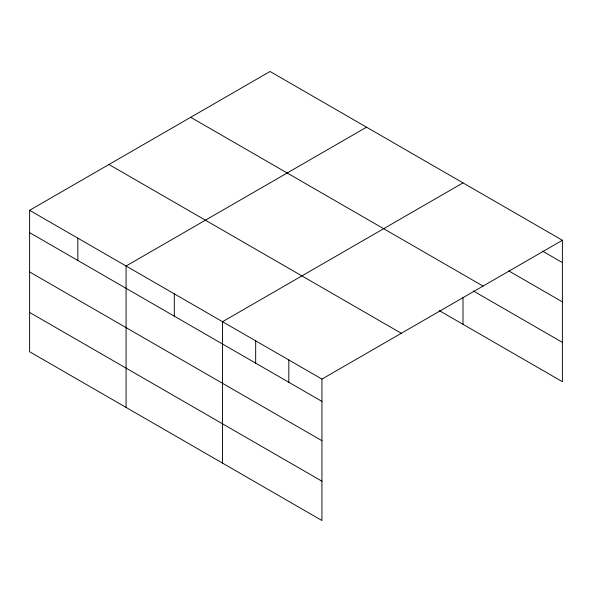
<?xml version="1.0" encoding="UTF-8"?>
<svg xmlns="http://www.w3.org/2000/svg" width="592" height="592" viewBox="0 0 592 592"><rect width="100%" height="100%" fill="white"/><g stroke="black" fill="none" stroke-linecap="round" stroke-linejoin="round"><path stroke-width="0.89" d="M29.6 210.308L321.944 379.095L321.944 520.516L29.6 351.729L29.6 210.308L270.056 71.484L562.4 240.271L562.4 381.692L439.279 310.608M366.529 127.184L126.074 266.008L126.074 407.429M463.003 182.884L222.548 321.708L222.548 463.129M321.944 379.095L562.4 240.271M542.679 251.193L562.4 262.582M508.757 270.914L562.4 301.89M190.705 117.297L483.05 286.084M473.26 290.916L562.4 342.383M108.95 164.495L401.295 333.281M29.6 232.626L321.944 401.406M29.6 271.928L321.944 440.714M29.6 312.428L321.944 481.207M463.003 297.791L463.003 324.305M288.815 359.966L288.815 382.277M255.677 340.837L255.677 363.148M174.307 293.861L174.307 316.172M77.833 238.162L77.833 260.473"/></g></svg>
